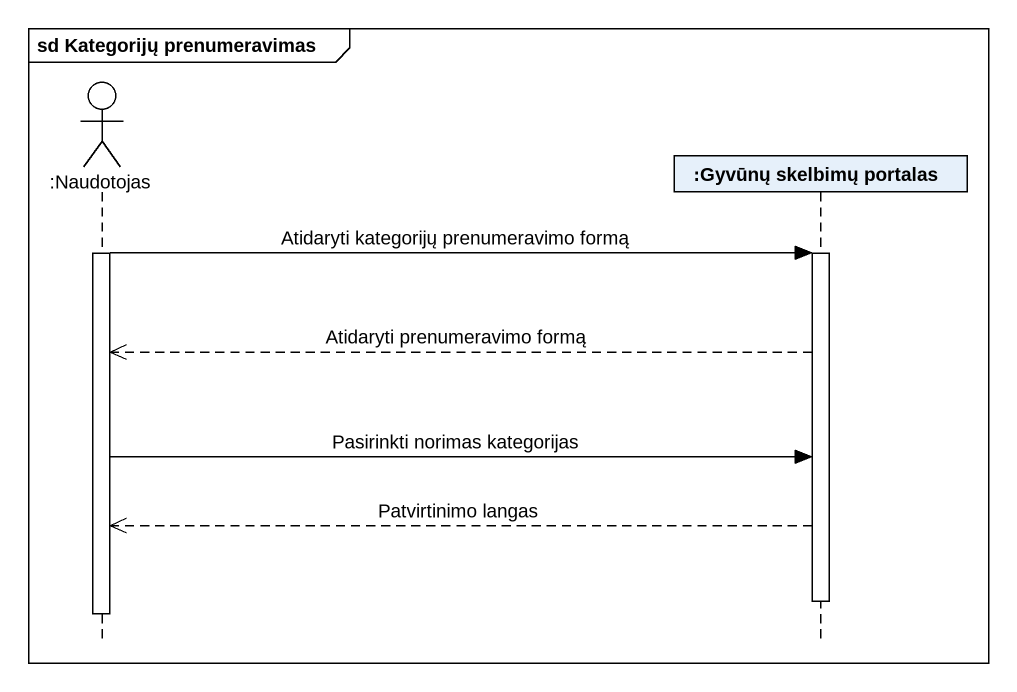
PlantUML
@startuml
mainframe sd Kategorijų prenumeravimas
hide footbox
actor ":Naudotojas" as Naudotojas
participant ":Gyvūnų skelbimų portalas" as Gyvūnų_skelbimų_portalas

activate Naudotojas
Naudotojas -> Gyvūnų_skelbimų_portalas : Atidaryti kategorijų prenumeravimo formą
activate Gyvūnų_skelbimų_portalas
Gyvūnų_skelbimų_portalas -->> Naudotojas : Atidaryti prenumeravimo formą
Naudotojas -> Gyvūnų_skelbimų_portalas : Pasirinkti norimas kategorijas
Gyvūnų_skelbimų_portalas -->> Naudotojas : Patvirtinimo langas
deactivate Gyvūnų_skelbimų_portalas
deactivate Naudotojas
@enduml
